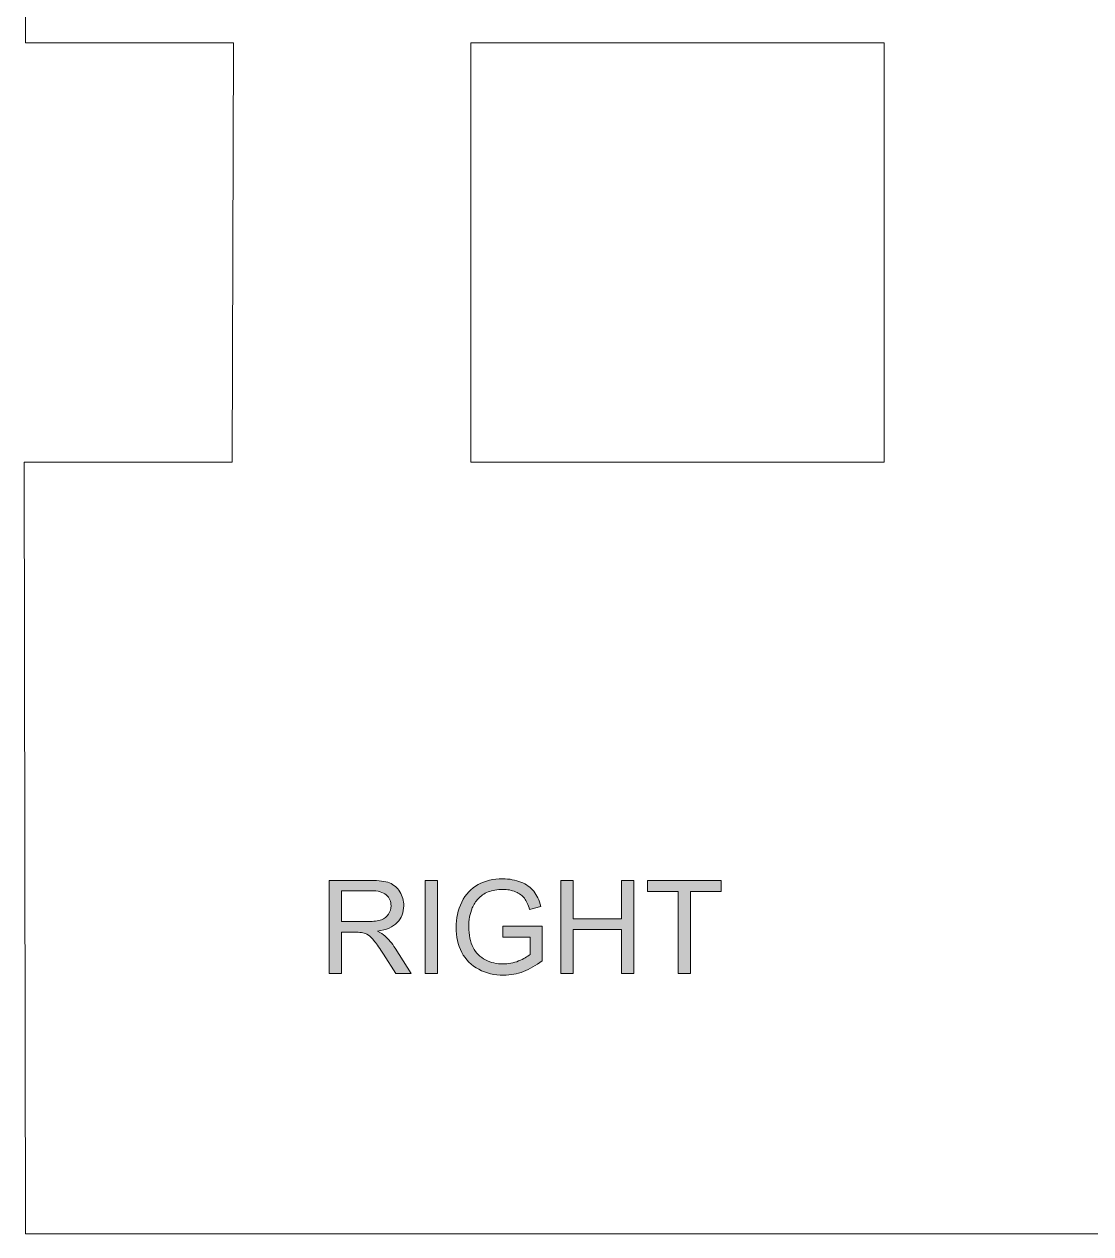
# Model space of a CAD drawing. Header units: inches. Extents: x -5.25 to 4.1, y -1.02 to 4.
# Drawn here: x -0.364 to 0.661, y 0.4 to 1.562 of the extents above; entities that cross this region are included whole.
import ezdxf

# ---------------------------------------------------------------- set-up
doc = ezdxf.new("R2010")
doc.units = ezdxf.units.IN
doc.header["$MEASUREMENT"] = 0
doc.layers.add('Layer 1', color=7, linetype='Continuous', lineweight=0)

# ---------------------------------------------------------------- blocks, each defined once
blk = doc.blocks.new('Block_3')
at = {"layer": 'Layer 1', "true_color": 0x231f20, "transparency": 33554687}
h = blk.add_hatch(color=250, dxfattribs=at)
h.dxf.hatch_style = 2
edge = h.paths.add_edge_path()
edge.add_spline(control_points=[(-0.0587, 0.7), (-0.0587, 0.7), (-0.0332, 0.7), (-0.0332, 0.7), (-0.0278, 0.7), (-0.0236, 0.7005), (-0.0205, 0.7017), (-0.0175, 0.7028), (-0.0152, 0.7046), (-0.0136, 0.707), (-0.012, 0.7095), (-0.0112, 0.7122), (-0.0112, 0.7151), (-0.0112, 0.7193), (-0.0127, 0.7228), (-0.0158, 0.7255), (-0.0189, 0.7282), (-0.0237, 0.7296), (-0.0304, 0.7296), (-0.0304, 0.7296), (-0.0587, 0.7296), (-0.0587, 0.7296), (-0.0587, 0.7296), (-0.0587, 0.7), (-0.0587, 0.7)], knot_values=[0, 0, 0, 0, 1, 1, 1, 2, 2, 2, 3, 3, 3, 4, 4, 4, 5, 5, 5, 6, 6, 6, 7, 7, 7, 8, 8, 8, 8], degree=3, periodic=0)
edge = h.paths.add_edge_path()
edge.add_spline(control_points=[(-0.0705, 0.65), (-0.0705, 0.65), (-0.0705, 0.7395), (-0.0705, 0.7395), (-0.0705, 0.7395), (-0.0309, 0.7395), (-0.0309, 0.7395), (-0.0229, 0.7395), (-0.0168, 0.7387), (-0.0127, 0.7371), (-0.0085, 0.7355), (-0.0052, 0.7326), (-0.0027, 0.7285), (-0.0002, 0.7245), (0.001, 0.72), (0.001, 0.7151), (0.001, 0.7087), (-0.0011, 0.7034), (-0.0052, 0.699), (-0.0093, 0.6947), (-0.0156, 0.6919), (-0.0242, 0.6907), (-0.0211, 0.6892), (-0.0187, 0.6877), (-0.0171, 0.6863), (-0.0136, 0.6831), (-0.0103, 0.6791), (-0.0072, 0.6744), (-0.0072, 0.6744), (0.0083, 0.65), (0.0083, 0.65), (0.0083, 0.65), (-0.0066, 0.65), (-0.0066, 0.65), (-0.0066, 0.65), (-0.0184, 0.6686), (-0.0184, 0.6686), (-0.0219, 0.674), (-0.0247, 0.6781), (-0.027, 0.6809), (-0.0292, 0.6838), (-0.0312, 0.6858), (-0.033, 0.6869), (-0.0347, 0.6881), (-0.0365, 0.6889), (-0.0384, 0.6893), (-0.0397, 0.6896), (-0.0419, 0.6897), (-0.045, 0.6897), (-0.045, 0.6897), (-0.0587, 0.6897), (-0.0587, 0.6897), (-0.0587, 0.6897), (-0.0587, 0.65), (-0.0587, 0.65), (-0.0587, 0.65), (-0.0705, 0.65), (-0.0705, 0.65)], knot_values=[0, 0, 0, 0, 1, 1, 1, 2, 2, 2, 3, 3, 3, 4, 4, 4, 5, 5, 5, 6, 6, 6, 7, 7, 7, 8, 8, 8, 9, 9, 9, 10, 10, 10, 11, 11, 11, 12, 12, 12, 13, 13, 13, 14, 14, 14, 15, 15, 15, 16, 16, 16, 17, 17, 17, 18, 18, 18, 19, 19, 19, 19], degree=3, periodic=0)
h = blk.add_hatch(color=250, dxfattribs=at)
h.dxf.hatch_style = 2
edge = h.paths.add_edge_path()
edge.add_spline(control_points=[(0.0216, 0.65), (0.0216, 0.65), (0.0216, 0.7395), (0.0216, 0.7395), (0.0216, 0.7395), (0.0334, 0.7395), (0.0334, 0.7395), (0.0334, 0.7395), (0.0334, 0.65), (0.0334, 0.65), (0.0334, 0.65), (0.0216, 0.65), (0.0216, 0.65)], knot_values=[0, 0, 0, 0, 1, 1, 1, 2, 2, 2, 3, 3, 3, 4, 4, 4, 4], degree=3, periodic=0)
h = blk.add_hatch(color=250, dxfattribs=at)
h.dxf.hatch_style = 2
edge = h.paths.add_edge_path()
edge.add_spline(control_points=[(0.0962, 0.6851), (0.0962, 0.6851), (0.0962, 0.6956), (0.0962, 0.6956), (0.0962, 0.6956), (0.1341, 0.6957), (0.1341, 0.6957), (0.1341, 0.6957), (0.1341, 0.6624), (0.1341, 0.6624), (0.1282, 0.6578), (0.1222, 0.6543), (0.1161, 0.652), (0.1099, 0.6496), (0.1035, 0.6485), (0.097, 0.6485), (0.0882, 0.6485), (0.0802, 0.6503), (0.0731, 0.6541), (0.0659, 0.6579), (0.0605, 0.6633), (0.0568, 0.6704), (0.0531, 0.6776), (0.0513, 0.6855), (0.0513, 0.6943), (0.0513, 0.703), (0.0531, 0.7111), (0.0568, 0.7187), (0.0604, 0.7262), (0.0656, 0.7318), (0.0725, 0.7355), (0.0793, 0.7392), (0.0872, 0.741), (0.0961, 0.741), (0.1026, 0.741), (0.1084, 0.7399), (0.1136, 0.7379), (0.1189, 0.7358), (0.123, 0.7328), (0.1259, 0.7291), (0.1289, 0.7254), (0.1312, 0.7205), (0.1327, 0.7145), (0.1327, 0.7145), (0.122, 0.7115), (0.122, 0.7115), (0.1207, 0.7161), (0.119, 0.7197), (0.117, 0.7223), (0.115, 0.7249), (0.1122, 0.7269), (0.1085, 0.7285), (0.1048, 0.7301), (0.1007, 0.7309), (0.0962, 0.7309), (0.0907, 0.7309), (0.0861, 0.73), (0.0821, 0.7284), (0.0782, 0.7268), (0.075, 0.7246), (0.0726, 0.7219), (0.0701, 0.7192), (0.0683, 0.7163), (0.0669, 0.713), (0.0646, 0.7075), (0.0635, 0.7015), (0.0635, 0.695), (0.0635, 0.6871), (0.0649, 0.6804), (0.0676, 0.675), (0.0704, 0.6697), (0.0744, 0.6657), (0.0796, 0.6631), (0.0849, 0.6605), (0.0904, 0.6592), (0.0963, 0.6592), (0.1015, 0.6592), (0.1065, 0.6601), (0.1114, 0.6621), (0.1162, 0.6641), (0.1199, 0.6662), (0.1225, 0.6684), (0.1225, 0.6684), (0.1225, 0.6851), (0.1225, 0.6851), (0.1225, 0.6851), (0.0962, 0.6851), (0.0962, 0.6851)], knot_values=[0, 0, 0, 0, 1, 1, 1, 2, 2, 2, 3, 3, 3, 4, 4, 4, 5, 5, 5, 6, 6, 6, 7, 7, 7, 8, 8, 8, 9, 9, 9, 10, 10, 10, 11, 11, 11, 12, 12, 12, 13, 13, 13, 14, 14, 14, 15, 15, 15, 16, 16, 16, 17, 17, 17, 18, 18, 18, 19, 19, 19, 20, 20, 20, 21, 21, 21, 22, 22, 22, 23, 23, 23, 24, 24, 24, 25, 25, 25, 26, 26, 26, 27, 27, 27, 28, 28, 28, 29, 29, 29, 29], degree=3, periodic=0)
h = blk.add_hatch(color=250, dxfattribs=at)
h.dxf.hatch_style = 2
edge = h.paths.add_edge_path()
edge.add_spline(control_points=[(0.1519, 0.65), (0.1519, 0.65), (0.1519, 0.7395), (0.1519, 0.7395), (0.1519, 0.7395), (0.1637, 0.7395), (0.1637, 0.7395), (0.1637, 0.7395), (0.1637, 0.7027), (0.1637, 0.7027), (0.1637, 0.7027), (0.2102, 0.7027), (0.2102, 0.7027), (0.2102, 0.7027), (0.2102, 0.7395), (0.2102, 0.7395), (0.2102, 0.7395), (0.2221, 0.7395), (0.2221, 0.7395), (0.2221, 0.7395), (0.2221, 0.65), (0.2221, 0.65), (0.2221, 0.65), (0.2102, 0.65), (0.2102, 0.65), (0.2102, 0.65), (0.2102, 0.6922), (0.2102, 0.6922), (0.2102, 0.6922), (0.1637, 0.6922), (0.1637, 0.6922), (0.1637, 0.6922), (0.1637, 0.65), (0.1637, 0.65), (0.1637, 0.65), (0.1519, 0.65), (0.1519, 0.65)], knot_values=[0, 0, 0, 0, 1, 1, 1, 2, 2, 2, 3, 3, 3, 4, 4, 4, 5, 5, 5, 6, 6, 6, 7, 7, 7, 8, 8, 8, 9, 9, 9, 10, 10, 10, 11, 11, 11, 12, 12, 12, 12], degree=3, periodic=0)
h = blk.add_hatch(color=250, dxfattribs=at)
h.dxf.hatch_style = 2
edge = h.paths.add_edge_path()
edge.add_spline(control_points=[(0.2646, 0.65), (0.2646, 0.65), (0.2646, 0.7289), (0.2646, 0.7289), (0.2646, 0.7289), (0.2351, 0.7289), (0.2351, 0.7289), (0.2351, 0.7289), (0.2351, 0.7395), (0.2351, 0.7395), (0.2351, 0.7395), (0.306, 0.7395), (0.306, 0.7395), (0.306, 0.7395), (0.306, 0.7289), (0.306, 0.7289), (0.306, 0.7289), (0.2764, 0.7289), (0.2764, 0.7289), (0.2764, 0.7289), (0.2764, 0.65), (0.2764, 0.65), (0.2764, 0.65), (0.2646, 0.65), (0.2646, 0.65)], knot_values=[0, 0, 0, 0, 1, 1, 1, 2, 2, 2, 3, 3, 3, 4, 4, 4, 5, 5, 5, 6, 6, 6, 7, 7, 7, 8, 8, 8, 8], degree=3, periodic=0)
at = {"layer": 'Layer 1'}
for points, knots in [([(-0.0705, 0.65), (-0.0705, 0.65), (-0.0705, 0.7395), (-0.0705, 0.7395), (-0.0705, 0.7395), (-0.0309, 0.7395), (-0.0309, 0.7395), (-0.0229, 0.7395), (-0.0168, 0.7387), (-0.0127, 0.7371), (-0.0085, 0.7355), (-0.0052, 0.7326), (-0.0027, 0.7285), (-0.0002, 0.7245), (0.001, 0.72), (0.001, 0.7151), (0.001, 0.7087), (-0.0011, 0.7034), (-0.0052, 0.699), (-0.0093, 0.6947), (-0.0156, 0.6919), (-0.0242, 0.6907), (-0.0211, 0.6892), (-0.0187, 0.6877), (-0.0171, 0.6863), (-0.0136, 0.6831), (-0.0103, 0.6791), (-0.0072, 0.6744), (-0.0072, 0.6744), (0.0083, 0.65), (0.0083, 0.65), (0.0083, 0.65), (-0.0066, 0.65), (-0.0066, 0.65), (-0.0066, 0.65), (-0.0184, 0.6686), (-0.0184, 0.6686), (-0.0219, 0.674), (-0.0247, 0.6781), (-0.027, 0.6809), (-0.0292, 0.6838), (-0.0312, 0.6858), (-0.033, 0.6869), (-0.0347, 0.6881), (-0.0365, 0.6889), (-0.0384, 0.6893), (-0.0397, 0.6896), (-0.0419, 0.6897), (-0.045, 0.6897), (-0.045, 0.6897), (-0.0587, 0.6897), (-0.0587, 0.6897), (-0.0587, 0.6897), (-0.0587, 0.65), (-0.0587, 0.65), (-0.0587, 0.65), (-0.0705, 0.65), (-0.0705, 0.65)], [0, 0, 0, 0, 1, 1, 1, 2, 2, 2, 3, 3, 3, 4, 4, 4, 5, 5, 5, 6, 6, 6, 7, 7, 7, 8, 8, 8, 9, 9, 9, 10, 10, 10, 11, 11, 11, 12, 12, 12, 13, 13, 13, 14, 14, 14, 15, 15, 15, 16, 16, 16, 17, 17, 17, 18, 18, 18, 19, 19, 19, 19]), ([(0.0216, 0.65), (0.0216, 0.65), (0.0216, 0.7395), (0.0216, 0.7395), (0.0216, 0.7395), (0.0334, 0.7395), (0.0334, 0.7395), (0.0334, 0.7395), (0.0334, 0.65), (0.0334, 0.65), (0.0334, 0.65), (0.0216, 0.65), (0.0216, 0.65)], [0, 0, 0, 0, 1, 1, 1, 2, 2, 2, 3, 3, 3, 4, 4, 4, 4]), ([(0.0962, 0.6851), (0.0962, 0.6851), (0.0962, 0.6956), (0.0962, 0.6956), (0.0962, 0.6956), (0.1341, 0.6957), (0.1341, 0.6957), (0.1341, 0.6957), (0.1341, 0.6624), (0.1341, 0.6624), (0.1282, 0.6578), (0.1222, 0.6543), (0.1161, 0.652), (0.1099, 0.6496), (0.1035, 0.6485), (0.097, 0.6485), (0.0882, 0.6485), (0.0802, 0.6503), (0.0731, 0.6541), (0.0659, 0.6579), (0.0605, 0.6633), (0.0568, 0.6704), (0.0531, 0.6776), (0.0513, 0.6855), (0.0513, 0.6943), (0.0513, 0.703), (0.0531, 0.7111), (0.0568, 0.7187), (0.0604, 0.7262), (0.0656, 0.7318), (0.0725, 0.7355), (0.0793, 0.7392), (0.0872, 0.741), (0.0961, 0.741), (0.1026, 0.741), (0.1084, 0.7399), (0.1136, 0.7379), (0.1189, 0.7358), (0.123, 0.7328), (0.1259, 0.7291), (0.1289, 0.7254), (0.1312, 0.7205), (0.1327, 0.7145), (0.1327, 0.7145), (0.122, 0.7115), (0.122, 0.7115), (0.1207, 0.7161), (0.119, 0.7197), (0.117, 0.7223), (0.115, 0.7249), (0.1122, 0.7269), (0.1085, 0.7285), (0.1048, 0.7301), (0.1007, 0.7309), (0.0962, 0.7309), (0.0907, 0.7309), (0.0861, 0.73), (0.0821, 0.7284), (0.0782, 0.7268), (0.075, 0.7246), (0.0726, 0.7219), (0.0701, 0.7192), (0.0683, 0.7163), (0.0669, 0.713), (0.0646, 0.7075), (0.0635, 0.7015), (0.0635, 0.695), (0.0635, 0.6871), (0.0649, 0.6804), (0.0676, 0.675), (0.0704, 0.6697), (0.0744, 0.6657), (0.0796, 0.6631), (0.0849, 0.6605), (0.0904, 0.6592), (0.0963, 0.6592), (0.1015, 0.6592), (0.1065, 0.6601), (0.1114, 0.6621), (0.1162, 0.6641), (0.1199, 0.6662), (0.1225, 0.6684), (0.1225, 0.6684), (0.1225, 0.6851), (0.1225, 0.6851), (0.1225, 0.6851), (0.0962, 0.6851), (0.0962, 0.6851)], [0, 0, 0, 0, 1, 1, 1, 2, 2, 2, 3, 3, 3, 4, 4, 4, 5, 5, 5, 6, 6, 6, 7, 7, 7, 8, 8, 8, 9, 9, 9, 10, 10, 10, 11, 11, 11, 12, 12, 12, 13, 13, 13, 14, 14, 14, 15, 15, 15, 16, 16, 16, 17, 17, 17, 18, 18, 18, 19, 19, 19, 20, 20, 20, 21, 21, 21, 22, 22, 22, 23, 23, 23, 24, 24, 24, 25, 25, 25, 26, 26, 26, 27, 27, 27, 28, 28, 28, 29, 29, 29, 29]), ([(0.1519, 0.65), (0.1519, 0.65), (0.1519, 0.7395), (0.1519, 0.7395), (0.1519, 0.7395), (0.1637, 0.7395), (0.1637, 0.7395), (0.1637, 0.7395), (0.1637, 0.7027), (0.1637, 0.7027), (0.1637, 0.7027), (0.2102, 0.7027), (0.2102, 0.7027), (0.2102, 0.7027), (0.2102, 0.7395), (0.2102, 0.7395), (0.2102, 0.7395), (0.2221, 0.7395), (0.2221, 0.7395), (0.2221, 0.7395), (0.2221, 0.65), (0.2221, 0.65), (0.2221, 0.65), (0.2102, 0.65), (0.2102, 0.65), (0.2102, 0.65), (0.2102, 0.6922), (0.2102, 0.6922), (0.2102, 0.6922), (0.1637, 0.6922), (0.1637, 0.6922), (0.1637, 0.6922), (0.1637, 0.65), (0.1637, 0.65), (0.1637, 0.65), (0.1519, 0.65), (0.1519, 0.65)], [0, 0, 0, 0, 1, 1, 1, 2, 2, 2, 3, 3, 3, 4, 4, 4, 5, 5, 5, 6, 6, 6, 7, 7, 7, 8, 8, 8, 9, 9, 9, 10, 10, 10, 11, 11, 11, 12, 12, 12, 12]), ([(0.2646, 0.65), (0.2646, 0.65), (0.2646, 0.7289), (0.2646, 0.7289), (0.2646, 0.7289), (0.2351, 0.7289), (0.2351, 0.7289), (0.2351, 0.7289), (0.2351, 0.7395), (0.2351, 0.7395), (0.2351, 0.7395), (0.306, 0.7395), (0.306, 0.7395), (0.306, 0.7395), (0.306, 0.7289), (0.306, 0.7289), (0.306, 0.7289), (0.2764, 0.7289), (0.2764, 0.7289), (0.2764, 0.7289), (0.2764, 0.65), (0.2764, 0.65), (0.2764, 0.65), (0.2646, 0.65), (0.2646, 0.65)], [0, 0, 0, 0, 1, 1, 1, 2, 2, 2, 3, 3, 3, 4, 4, 4, 5, 5, 5, 6, 6, 6, 7, 7, 7, 8, 8, 8, 8]), ([(-0.0587, 0.7), (-0.0587, 0.7), (-0.0332, 0.7), (-0.0332, 0.7), (-0.0278, 0.7), (-0.0236, 0.7005), (-0.0205, 0.7017), (-0.0175, 0.7028), (-0.0152, 0.7046), (-0.0136, 0.707), (-0.012, 0.7095), (-0.0112, 0.7122), (-0.0112, 0.7151), (-0.0112, 0.7193), (-0.0127, 0.7228), (-0.0158, 0.7255), (-0.0189, 0.7282), (-0.0237, 0.7296), (-0.0304, 0.7296), (-0.0304, 0.7296), (-0.0587, 0.7296), (-0.0587, 0.7296), (-0.0587, 0.7296), (-0.0587, 0.7), (-0.0587, 0.7)], [0, 0, 0, 0, 1, 1, 1, 2, 2, 2, 3, 3, 3, 4, 4, 4, 5, 5, 5, 6, 6, 6, 7, 7, 7, 8, 8, 8, 8])]:
    blk.add_open_spline(points, degree=3, knots=knots, dxfattribs=at)

msp = doc.modelspace()

# ---------------------------------------------------------------- linework, layer by layer
at = {"layer": 'Layer 1', "color": 250, "lineweight": 0, "true_color": 0x231f20}
for points, knots in [([(3.9775, 2.782), (3.9775, 2.782), (3.9775, 4), (3.9775, 4), (3.9775, 4), (-0.3625, 4), (-0.3625, 4), (-0.3625, 4), (-0.3625, 2.782), (-0.3625, 2.782), (-0.3625, 2.782), (-0.1625, 2.782), (-0.1625, 2.782), (-0.1625, 2.782), (-0.1625, 2.388), (-0.1625, 2.388), (-0.1625, 2.388), (-0.3625, 2.388), (-0.3625, 2.388), (-0.3625, 2.388), (-0.3625, 1.544), (-0.3625, 1.544), (-0.3625, 1.544), (-0.1625, 1.544), (-0.1625, 1.544), (-0.1625, 1.544), (-0.1637, 1.1414), (-0.1637, 1.1414), (-0.1637, 1.1414), (-0.3637, 1.1414), (-0.3637, 1.1414), (-0.3637, 1.1414), (-0.3625, 0.4), (-0.3625, 0.4), (-0.3625, 0.4), (3.9775, 0.4), (3.9775, 0.4), (3.9775, 0.4), (3.9775, 1.616), (3.9775, 1.616), (3.9775, 1.616), (4.1025, 1.616), (4.1025, 1.616), (4.1025, 1.616), (4.1025, 2.782), (4.1025, 2.782), (4.1025, 2.782), (3.9775, 2.782), (3.9775, 2.782)], [0, 0, 0, 0, 1, 1, 1, 2, 2, 2, 3, 3, 3, 4, 4, 4, 5, 5, 5, 6, 6, 6, 7, 7, 7, 8, 8, 8, 9, 9, 9, 10, 10, 10, 11, 11, 11, 12, 12, 12, 13, 13, 13, 14, 14, 14, 15, 15, 15, 16, 16, 16, 16]), ([(0.4625, 1.1414), (0.4625, 1.1414), (0.0655, 1.1414), (0.0655, 1.1414), (0.0655, 1.1414), (0.0655, 1.544), (0.0655, 1.544), (0.0655, 1.544), (0.4625, 1.544), (0.4625, 1.544), (0.4625, 1.544), (0.4625, 1.1414), (0.4625, 1.1414)], [0, 0, 0, 0, 1, 1, 1, 2, 2, 2, 3, 3, 3, 4, 4, 4, 4])]:
    msp.add_open_spline(points, degree=3, knots=knots, dxfattribs=at)

# ---------------------------------------------------------------- block references
at = {"layer": 'Layer 1'}
msp.add_blockref('Block_3', (0, 0), dxfattribs=at)

doc.saveas('drawing.dxf')
